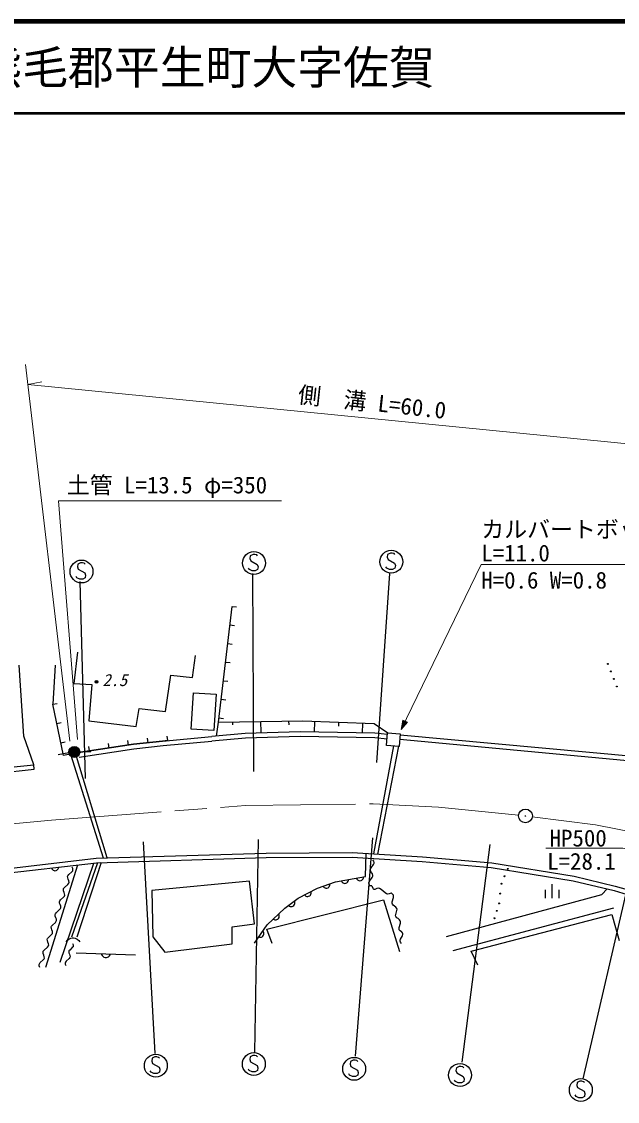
# Model space of a CAD drawing. Units: millimetres, scale not verified. Extents: x 40000 to 680000, y 20000 to 380000.
# Drawn here: x 409954 to 474958, y 262123 to 380000 of the extents above; entities that cross this region are included whole.
import ezdxf
from ezdxf.enums import TextEntityAlignment as Align

# ---------------------------------------------------------------- set-up
doc = ezdxf.new("R2010")
doc.units = ezdxf.units.MM
doc.header["$LTSCALE"] = 1000
doc.linetypes.add('CHAIN', pattern=[18.5, 12, -1.5, 3.5, -1.5])
for name, color, linetype, lineweight in [('M-BGD', 7, 'Continuous', 25), ('M-BGD-EXST', 7, 'Continuous', 25), ('M-BMK', 2, 'CHAIN', 13), ('M-BMK-SRVR', 3, 'Continuous', 25), ('M-STR-HTXT', 7, 'Continuous', 13), ('M-TTL', 2, 'Continuous', 140), ('M-TTL-LINE', 7, 'Continuous', 50)]:
    doc.layers.add(name, color=color, linetype=linetype, lineweight=lineweight)
doc.layers.add('M-TTL-TXT', color=7, linetype='Continuous')
doc.styles.add('ＭＳ ゴシック', font='')
doc.styles.get('ＭＳ ゴシック').set_extended_font_data('MS Gothic')

msp = doc.modelspace()

# ---------------------------------------------------------------- linework, layer by layer
at = {"layer": 'M-BGD'}
for p, q in [((431436, 303531), (432921, 316158)), ((432921, 316158), (433417, 316100)), ((432682, 314131), (433179, 314073)), ((432444, 312105), (432941, 312046)), ((416070, 311166), (415667, 307742)), ((428609, 308397), (428911, 310814)), ((432206, 310078), (432702, 310020)), ((410201, 301997), (409677, 309732)), ((413602, 309756), (413350, 305476)), ((415667, 307742), (417631, 307641)), ((425638, 304670), (426242, 308648)), ((426242, 308648), (428609, 308397)), ((431967, 308051), (432464, 307993)), ((417631, 307641), (417278, 303663)), ((428461, 302774), (428703, 306721)), ((428703, 306721), (431170, 306570)), ((431170, 306570), (430929, 302623)), ((413350, 305476), (413840, 305578)), ((414512, 299895), (413350, 305476)), ((431729, 306025), (432226, 305966)), ((422465, 303059), (422767, 305023)), ((422767, 305023), (425638, 304670)), ((413788, 303371), (414278, 303473)), ((417278, 303663), (422465, 303059)), ((431201, 302007), (431436, 303531)), ((431436, 303531), (440621, 303652)), ((431491, 303998), (431987, 303940)), ((432967, 303551), (432971, 303248)), ((436029, 303592), (436044, 302417)), ((439090, 303632), (439096, 303230)), ((440621, 303652), (448437, 303370)), ((441924, 303605), (441882, 302441)), ((444529, 303511), (444514, 303081)), ((447135, 303417), (447096, 302337)), ((448437, 303370), (449916, 302367)), ((411277, 298877), (410201, 301997)), ((423756, 301282), (423700, 301779)), ((425338, 301458), (430696, 301964)), ((425893, 301510), (425846, 302008)), ((430929, 302623), (428461, 302774)), ((414227, 301266), (414716, 301368)), ((416149, 300196), (422151, 301104)), ((422151, 301104), (416149, 300196)), ((416224, 299702), (422216, 300608)), ((417370, 300381), (417295, 300875)), ((419496, 300702), (419421, 301197)), ((421622, 301024), (421547, 301518)), ((422151, 301104), (425338, 301458)), ((425338, 301458), (422151, 301104)), ((422216, 300608), (425389, 300961)), ((425893, 301510), (425338, 301458)), ((425389, 300961), (430727, 301464)), ((448379, 289136), (450576, 300924)), ((451063, 300885), (448780, 289112)), ((476814, 299242), (451222, 301614)), ((415107, 300161), (413928, 299940)), ((416149, 300196), (414512, 299895)), ((415249, 300031), (415159, 300523)), ((415291, 300038), (418837, 288698)), ((419279, 288712), (415820, 300136)), ((416297, 300283), (417497, 300306)), ((399311, 297628), (411277, 298877)), ((399363, 297131), (411329, 298380)), ((411329, 298380), (411277, 298877)), ((418085, 288676), (436641, 289236)), ((436641, 289236), (446038, 289280)), ((446038, 289280), (453686, 288810)), ((447482, 286664), (447566, 289186)), ((453686, 288810), (461244, 288150)), ((401223, 286703), (418085, 288676)), ((401280, 286207), (418122, 288177)), ((412581, 276770), (416085, 287938)), ((413994, 287597), (414015, 287696)), ((414169, 277317), (417833, 288143)), ((418219, 288179), (415400, 280061)), ((415546, 287530), (415482, 287698)), ((418650, 288193), (415970, 280061)), ((418122, 288177), (436650, 288736)), ((436650, 288736), (446024, 288780)), ((446024, 288780), (453649, 288311)), ((448014, 287497), (448085, 287630)), ((448085, 287630), (448350, 287996)), ((448389, 288358), (448292, 288509)), ((448350, 287996), (448420, 288129)), ((448429, 288213), (448389, 288358)), ((448420, 288129), (448429, 288213)), ((453649, 288311), (461182, 287654)), ((461182, 287654), (470131, 286219)), ((461244, 288150), (470229, 286709)), ((413220, 287603), (413263, 287512)), ((413263, 287512), (413320, 287438)), ((413320, 287438), (413409, 287368)), ((413409, 287368), (413494, 287329)), ((413494, 287329), (413593, 287309)), ((413593, 287309), (413720, 287323)), ((413720, 287323), (413812, 287366)), ((413812, 287366), (413886, 287423)), ((413886, 287423), (413956, 287512)), ((413956, 287512), (413994, 287597)), ((414977, 286684), (415003, 286764)), ((414988, 286534), (414977, 286684)), ((415051, 286366), (414988, 286534)), ((415003, 286764), (415100, 286880)), ((415100, 286880), (415434, 287184)), ((415434, 287184), (415530, 287300)), ((415530, 287300), (415556, 287380)), ((415556, 287380), (415546, 287530)), ((444197, 286094), (446256, 286445)), ((446256, 286445), (447482, 286664)), ((446475, 286484), (446524, 286395)), ((447215, 286437), (447248, 286524)), ((447248, 286524), (447263, 286625)), ((447920, 286176), (448204, 286568)), ((448005, 287414), (448014, 287497)), ((448046, 287268), (448005, 287414)), ((448142, 287117), (448046, 287268)), ((448246, 286955), (448142, 287117)), ((448204, 286568), (448280, 286710)), ((448289, 286800), (448246, 286955)), ((448280, 286710), (448289, 286800)), ((414510, 285280), (414538, 285365)), ((414521, 285119), (414510, 285280)), ((414538, 285365), (414641, 285490)), ((414641, 285490), (414999, 285815)), ((414999, 285815), (415102, 285939)), ((415119, 286186), (415051, 286366)), ((415102, 285939), (415130, 286025)), ((415130, 286025), (415119, 286186)), ((434830, 286175), (424153, 285135)), ((435377, 281521), (434830, 286175)), ((440124, 284298), (442226, 285394)), ((442226, 285394), (444197, 286094)), ((442835, 285610), (442897, 285530)), ((442897, 285530), (442969, 285471)), ((442969, 285471), (443071, 285422)), ((443071, 285422), (443163, 285404)), ((443163, 285404), (443264, 285406)), ((443264, 285406), (443385, 285449)), ((443385, 285449), (443464, 285511)), ((443464, 285511), (443524, 285583)), ((443524, 285583), (443572, 285685)), ((443572, 285685), (443591, 285777)), ((443591, 285777), (443589, 285878)), ((444832, 286202), (444880, 286113)), ((444880, 286113), (444941, 286042)), ((444941, 286042), (445033, 285977)), ((445033, 285977), (445120, 285943)), ((445120, 285943), (445220, 285928)), ((445220, 285928), (445346, 285949)), ((445346, 285949), (445435, 285997)), ((445435, 285997), (445506, 286057)), ((445506, 286057), (445572, 286150)), ((445572, 286150), (445606, 286237)), ((445606, 286237), (445621, 286337)), ((446524, 286395), (446585, 286325)), ((446585, 286325), (446678, 286260)), ((446678, 286260), (446765, 286227)), ((446765, 286227), (446865, 286212)), ((446865, 286212), (446991, 286235)), ((446991, 286235), (447080, 286283)), ((447080, 286283), (447150, 286344)), ((447150, 286344), (447215, 286437)), ((447835, 285943), (447845, 286033)), ((447879, 285788), (447835, 285943)), ((447845, 286033), (447920, 286176)), ((447982, 285626), (447879, 285788)), ((448075, 285665), (447986, 285662)), ((448148, 285645), (448075, 285665)), ((448182, 285620), (448148, 285645)), ((448221, 285556), (448182, 285620)), ((448311, 285349), (448221, 285556)), ((448350, 285284), (448311, 285349)), ((448383, 285259), (448350, 285284)), ((448719, 285369), (448511, 285268)), ((448910, 285400), (448719, 285369)), ((449015, 285376), (448910, 285400)), ((449175, 285266), (449015, 285376)), ((449604, 284875), (449175, 285266)), ((467814, 285821), (467814, 284321)), ((473248, 284723), (473842, 285322)), ((414109, 284005), (414206, 284121)), ((414206, 284121), (414540, 284425)), ((414589, 284939), (414521, 285119)), ((414540, 284425), (414636, 284541)), ((414652, 284771), (414589, 284939)), ((414636, 284541), (414662, 284621)), ((414662, 284621), (414652, 284771)), ((424153, 285135), (424263, 280097)), ((436726, 280932), (449429, 284130)), ((438678, 283203), (440124, 284298)), ((440820, 284661), (440893, 284591)), ((440893, 284591), (440972, 284542)), ((440972, 284542), (441080, 284508)), ((441080, 284508), (441173, 284502)), ((441173, 284502), (441273, 284518)), ((441273, 284518), (441387, 284578)), ((441387, 284578), (441457, 284650)), ((441457, 284650), (441506, 284730)), ((441506, 284730), (441540, 284838)), ((441546, 284931), (441530, 285031)), ((441540, 284838), (441546, 284931)), ((448456, 285239), (448383, 285259)), ((448546, 285242), (448456, 285239)), ((449429, 284130), (451181, 278480)), ((449763, 284765), (449604, 284875)), ((449869, 284741), (449763, 284765)), ((450060, 284772), (449869, 284741)), ((450267, 284873), (450060, 284772)), ((450418, 284760), (450263, 284874)), ((450399, 283916), (450520, 284384)), ((450516, 284631), (450418, 284760)), ((450539, 284544), (450516, 284631)), ((450520, 284384), (450539, 284544)), ((456330, 280123), (473248, 284723)), ((467064, 285221), (467064, 284321)), ((468564, 285221), (468564, 284321)), ((413747, 282731), (414105, 283056)), ((414084, 283925), (414109, 284005)), ((414094, 283775), (414084, 283925)), ((414157, 283607), (414094, 283775)), ((414105, 283056), (414208, 283181)), ((414225, 283427), (414157, 283607)), ((414208, 283181), (414236, 283266)), ((414236, 283266), (414225, 283427)), ((436751, 281408), (438678, 283203)), ((439082, 283509), (439166, 283452)), ((439166, 283452), (439252, 283417)), ((439252, 283417), (439364, 283402)), ((439364, 283402), (439457, 283412)), ((439457, 283412), (439553, 283444)), ((439553, 283444), (439655, 283522)), ((439655, 283522), (439712, 283605)), ((439712, 283605), (439747, 283692)), ((439752, 283897), (439720, 283992)), ((439747, 283692), (439762, 283804)), ((439762, 283804), (439752, 283897)), ((450380, 283755), (450399, 283916)), ((450403, 283668), (450380, 283755)), ((450501, 283539), (450403, 283668)), ((450656, 283426), (450501, 283539)), ((450800, 283320), (450656, 283426)), ((450782, 282532), (450895, 282969)), ((450891, 283199), (450800, 283320)), ((450913, 283118), (450891, 283199)), ((450895, 282969), (450913, 283118)), ((457041, 278590), (474562, 283244)), ((413616, 282521), (413644, 282607)), ((413627, 282360), (413616, 282521)), ((413695, 282180), (413627, 282360)), ((413644, 282607), (413747, 282731)), ((413646, 281666), (413742, 281782)), ((413758, 282012), (413695, 282180)), ((413742, 281782), (413768, 281862)), ((413768, 281862), (413758, 282012)), ((437422, 282033), (437511, 281984)), ((437511, 281984), (437600, 281959)), ((437600, 281959), (437713, 281955)), ((437713, 281955), (437805, 281974)), ((437805, 281974), (437897, 282016)), ((437897, 282016), (437990, 282103)), ((437990, 282103), (438039, 282192)), ((438049, 282486), (438007, 282578)), ((438039, 282192), (438065, 282282)), ((438069, 282395), (438049, 282486)), ((438065, 282282), (438069, 282395)), ((450764, 282382), (450782, 282532)), ((450786, 282301), (450764, 282382)), ((450877, 282180), (450786, 282301)), ((451022, 282075), (450877, 282180)), ((451177, 281961), (451022, 282075)), ((451274, 281832), (451177, 281961)), ((451297, 281745), (451274, 281832)), ((451279, 281585), (451297, 281745)), ((459012, 278535), (474343, 282532)), ((474343, 282532), (475165, 279685)), ((413190, 281166), (413216, 281246)), ((413200, 281016), (413190, 281166)), ((413263, 280848), (413200, 281016)), ((413216, 281246), (413312, 281362)), ((413327, 280681), (413263, 280848)), ((413312, 281362), (413646, 281666)), ((413337, 280530), (413327, 280681)), ((432914, 281193), (435377, 281521)), ((432914, 279331), (432914, 281193)), ((435349, 279393), (436751, 281408)), ((436339, 280647), (436278, 280728)), ((436377, 280562), (436339, 280647)), ((436397, 280451), (436377, 280562)), ((437295, 279356), (436726, 280932)), ((451138, 280956), (451157, 281117)), ((451161, 280869), (451138, 280956)), ((451157, 281117), (451279, 281585)), ((451259, 280740), (451161, 280869)), ((451414, 280627), (451259, 280740)), ((451506, 280539), (451402, 280669)), ((412758, 279835), (412784, 279914)), ((412768, 279684), (412758, 279835)), ((412832, 279516), (412768, 279684)), ((412784, 279914), (412880, 280030)), ((412900, 279337), (412832, 279516)), ((412880, 280030), (413214, 280334)), ((413214, 280334), (413311, 280450)), ((413311, 280450), (413337, 280530)), ((414820, 279551), (414970, 279731)), ((414970, 279731), (415120, 279851)), ((415120, 279851), (415330, 279941)), ((415330, 279941), (415510, 279971)), ((415510, 279971), (415630, 279971)), ((415630, 279971), (415810, 279941)), ((415810, 279941), (416020, 279851)), ((416020, 279851), (416200, 279701)), ((416200, 279701), (416320, 279551)), ((424263, 280097), (425577, 278400)), ((435822, 280072), (435919, 280043)), ((435919, 280043), (436012, 280037)), ((436012, 280037), (436123, 280057)), ((436123, 280057), (436208, 280095)), ((436208, 280095), (436289, 280156)), ((436289, 280156), (436362, 280261)), ((436362, 280261), (436391, 280358)), ((436391, 280358), (436397, 280451)), ((451246, 279707), (451298, 279837)), ((451246, 279629), (451246, 279707)), ((451298, 279499), (451246, 279629)), ((451298, 279837), (451506, 280201)), ((451402, 279369), (451298, 279499)), ((451558, 280409), (451506, 280539)), ((451506, 280201), (451558, 280331)), ((451558, 280331), (451558, 280409)), ((412291, 278430), (412318, 278516)), ((412301, 278269), (412291, 278430)), ((412369, 278089), (412301, 278269)), ((412318, 278516), (412422, 278640)), ((412422, 278640), (412779, 278966)), ((412779, 278966), (412883, 279090)), ((412883, 279090), (412910, 279176)), ((412910, 279176), (412900, 279337)), ((415120, 278549), (415099, 278480)), ((415099, 278480), (415109, 278351)), ((415109, 278351), (415165, 278208)), ((415201, 278649), (415120, 278549)), ((415165, 278208), (415226, 278053)), ((415484, 278914), (415201, 278649)), ((415565, 279014), (415484, 278914)), ((415520, 279355), (415576, 279212)), ((415587, 279083), (415565, 279014)), ((415576, 279212), (415587, 279083)), ((415921, 278358), (422382, 278139)), ((418651, 278265), (418687, 278144)), ((419607, 278113), (419651, 278231)), ((425577, 278400), (432914, 279331)), ((459724, 277002), (459012, 278535)), ((411864, 277076), (411890, 277156)), ((411874, 276925), (411864, 277076)), ((411890, 277156), (411987, 277272)), ((411987, 277272), (412321, 277575)), ((412321, 277575), (412417, 277691)), ((412433, 277922), (412369, 278089)), ((412417, 277691), (412443, 277771)), ((412443, 277771), (412433, 277922)), ((414732, 277335), (414709, 277261)), ((414709, 277261), (414721, 277121)), ((414721, 277121), (414782, 276966)), ((414820, 277444), (414732, 277335)), ((415127, 277730), (414820, 277444)), ((415215, 277839), (415127, 277730)), ((415238, 277914), (415215, 277839)), ((415226, 278053), (415238, 277914)), ((418687, 278144), (418744, 278042)), ((418744, 278042), (418841, 277938)), ((418841, 277938), (418938, 277875)), ((418938, 277875), (419057, 277831)), ((419057, 277831), (419217, 277826)), ((419217, 277826), (419338, 277861)), ((419338, 277861), (419440, 277918)), ((419440, 277918), (419544, 278015)), ((419544, 278015), (419607, 278113)), ((411938, 276758), (411874, 276925))]:
    msp.add_line(p, q, dxfattribs=at)
for points in [[(449864, 302162), (448508, 302309), (440353, 302472), (434345, 302276), (430696, 301964)], [(449825, 301664), (448476, 301809), (440356, 301972), (434370, 301777), (430727, 301464)], [(478274, 298150), (477070, 299720), (451261, 302113)], [(470229, 286709), (474733, 285621), (476663, 285058), (480468, 283732), (482365, 283092), (486714, 281901), (492387, 280446), (493003, 275604), (494393, 274190)], [(470131, 286219), (474605, 285138), (476511, 284581), (480306, 283259), (482219, 282613), (486586, 281417), (491933, 280046), (492528, 275374), (493953, 273924), (494020, 273716), (494073, 271614)]]:
    msp.add_lwpolyline(points, dxfattribs=at)
msp.add_lwpolyline([(451273, 302260), (451164, 300877), (449772, 300987), (449881, 302369)], close=True, dxfattribs=at)
for centre, radius in [((473931, 309878), 50), ((474253, 309059), 50), ((418123, 307925), 150), ((418123, 307925), 90), ((418123, 307925), 30), ((474575, 308240), 50), ((474898, 307420), 50), ((415697, 300271), 600), ((415697, 300271), 528), ((415697, 300271), 456), ((415697, 300271), 384), ((415697, 300271), 312), ((415697, 300271), 240), ((415697, 300271), 168), ((415697, 300271), 96), ((415697, 300271), 24), ((462652, 286695), 50), ((462995, 287508), 50), ((462310, 285882), 50), ((462182, 284813), 50), ((461797, 282931), 50), ((462053, 283743), 50), ((461540, 282118), 50)]:
    msp.add_circle(centre, radius, dxfattribs=at)
at = {"layer": 'M-BGD-EXST'}
for p, q in [((435204, 321839), (434904, 321689)), ((435404, 321839), (435204, 321839)), ((435604, 321789), (435404, 321839)), ((449885, 321831), (449835, 321531)), ((450185, 321981), (449885, 321831)), ((450385, 321981), (450185, 321981)), ((450585, 321931), (450385, 321981)), ((450685, 321831), (450585, 321931)), ((416090, 320766), (416040, 320466)), ((416390, 320916), (416090, 320766)), ((416590, 320916), (416390, 320916)), ((416790, 320866), (416590, 320916)), ((416890, 320766), (416790, 320866)), ((434904, 321689), (434854, 321389)), ((434854, 321389), (434954, 321139)), ((434954, 321139), (435654, 320739)), ((435704, 321689), (435604, 321789)), ((435654, 320739), (435754, 320489)), ((449835, 321531), (449935, 321281)), ((449935, 321281), (450635, 320881)), ((450635, 320881), (450735, 320631)), ((450735, 320631), (450685, 320331)), ((416040, 320466), (416140, 320216)), ((416140, 320216), (416840, 319816)), ((416840, 319816), (416940, 319566)), ((416940, 319566), (416890, 319266)), ((434804, 320189), (434704, 320339)), ((435104, 320039), (434804, 320189)), ((435454, 320039), (435104, 320039)), ((435133, 319735), (435259, 298143)), ((435704, 320189), (435454, 320039)), ((435754, 320489), (435704, 320189)), ((448724, 299105), (450129, 319735)), ((449785, 320331), (449685, 320481)), ((450085, 320181), (449785, 320331)), ((450435, 320181), (450085, 320181)), ((450685, 320331), (450435, 320181)), ((415990, 319266), (415890, 319416)), ((416290, 319116), (415990, 319266)), ((416640, 319116), (416290, 319116)), ((416321, 318871), (416875, 297368)), ((416890, 319266), (416640, 319116)), ((423222, 290446), (424482, 267340)), ((435761, 290719), (435377, 267504)), ((448227, 290913), (446362, 267047)), ((461047, 290172), (457981, 266409)), ((471222, 264574), (476344, 286697)), ((424199, 266825), (424149, 266525)), ((424149, 266525), (424249, 266275)), ((424499, 266975), (424199, 266825)), ((424699, 266975), (424499, 266975)), ((424899, 266925), (424699, 266975)), ((424999, 266825), (424899, 266925)), ((434893, 266996), (434843, 266696)), ((434843, 266696), (434943, 266446)), ((435193, 267146), (434893, 266996)), ((434943, 266446), (435643, 266046)), ((435393, 267146), (435193, 267146)), ((435593, 267096), (435393, 267146)), ((435693, 266996), (435593, 267096)), ((445843, 266483), (445793, 266183)), ((446143, 266633), (445843, 266483)), ((446343, 266633), (446143, 266633)), ((446543, 266583), (446343, 266633)), ((446643, 266483), (446543, 266583)), ((424099, 265325), (423999, 265475)), ((424399, 265175), (424099, 265325)), ((424249, 266275), (424949, 265875)), ((424999, 265325), (424749, 265175)), ((424949, 265875), (425049, 265625)), ((425049, 265625), (424999, 265325)), ((434793, 265496), (434693, 265646)), ((435093, 265346), (434793, 265496)), ((435443, 265346), (435093, 265346)), ((435693, 265496), (435443, 265346)), ((435643, 266046), (435743, 265796)), ((435743, 265796), (435693, 265496)), ((445793, 266183), (445893, 265933)), ((445893, 265933), (446593, 265533)), ((446593, 265533), (446693, 265283)), ((446693, 265283), (446643, 264983)), ((457393, 265799), (457343, 265499)), ((457343, 265499), (457443, 265249)), ((457693, 265949), (457393, 265799)), ((457443, 265249), (458143, 264849)), ((457893, 265949), (457693, 265949)), ((458093, 265899), (457893, 265949)), ((458193, 265799), (458093, 265899)), ((424749, 265175), (424399, 265175)), ((445743, 264983), (445643, 265133)), ((446043, 264833), (445743, 264983)), ((446393, 264833), (446043, 264833)), ((446643, 264983), (446393, 264833)), ((457293, 264299), (457193, 264449)), ((457593, 264149), (457293, 264299)), ((457943, 264149), (457593, 264149)), ((458193, 264299), (457943, 264149)), ((458143, 264849), (458243, 264599)), ((458243, 264599), (458193, 264299)), ((470567, 264173), (470517, 263873)), ((470867, 264323), (470567, 264173)), ((471067, 264323), (470867, 264323)), ((471267, 264273), (471067, 264323)), ((471367, 264173), (471267, 264273)), ((470517, 263873), (470617, 263623)), ((470617, 263623), (471317, 263223)), ((471317, 263223), (471417, 262973)), ((471417, 262973), (471367, 262673)), ((470467, 262673), (470367, 262823)), ((470767, 262523), (470467, 262673)), ((471117, 262523), (470767, 262523)), ((471367, 262673), (471117, 262523))]:
    msp.add_line(p, q, dxfattribs=at)
for centre in [(435304, 320889), (450285, 321031), (416490, 319966), (424599, 266025), (435293, 266196), (446243, 265683), (457793, 264999), (470967, 263373)]:
    msp.add_circle(centre, 1250, dxfattribs=at)
at = {"layer": 'M-BMK'}
for p, q in [((413218, 292810), (434400, 294427)), ((434400, 294427), (448305, 294614)), ((448305, 294614), (455457, 294241)), ((455457, 294241), (464183, 293356)), ((387783, 290447), (413218, 292810)), ((465673, 293186), (472558, 292313)), ((472558, 292313), (478529, 291131))]:
    msp.add_line(p, q, dxfattribs=at)
at = {"layer": 'M-BMK-SRVR'}
for radius in [750, 30]:
    msp.add_circle((464929, 293280), radius, dxfattribs=at)
at = {"layer": 'M-STR-HTXT'}
for p, q in [((410385, 342580), (415213, 301447)), ((410641, 340400), (412175, 340670)), ((410641, 340400), (481849, 333319)), ((416070, 301648), (413982, 327667)), ((413982, 327667), (438320, 327667)), ((451362, 302731), (460106, 320739)), ((460106, 320739), (479614, 320739)), ((451362, 302731), (451547, 303753)), ((452051, 303508), (451362, 302731)), ((451485, 302983), (451602, 303682)), ((451962, 303507), (451485, 302983)), ((451547, 303753), (452051, 303508)), ((451555, 303127), (451656, 303611)), ((451872, 303506), (451555, 303127)), ((451602, 303682), (451962, 303507)), ((451656, 303611), (451872, 303506)), ((451659, 303343), (451711, 303540)), ((451783, 303505), (451659, 303343)), ((451711, 303540), (451783, 303505))]:
    msp.add_line(p, q, dxfattribs=at)
msp.add_lwpolyline([(485173, 287559), (475551, 289776), (467135, 289779)], dxfattribs=at)
at = {"layer": 'M-TTL'}
msp.add_line((680000, 380000), (40000, 380000), dxfattribs=at)
at = {"layer": 'M-TTL-LINE'}
msp.add_line((40000, 370000), (680000, 370000), dxfattribs=at)

# ---------------------------------------------------------------- texts
at = {"layer": 'M-BGD', "style": 'ＭＳ ゴシック', "oblique": 15}
msp.add_text('2.5', height=1320, dxfattribs=at).set_placement((418776, 307065), align=Align.BOTTOM_LEFT)
at = {"layer": 'M-STR-HTXT', "style": 'ＭＳ ゴシック'}
msp.add_text('側\u3000溝 L=60.0', height=1833, rotation=353.7, dxfattribs=at).set_placement((439971, 337860), align=Align.BOTTOM_LEFT)
for s, p in [('土管 L=13.5 φ=350', (414882, 327944)), ('カルバートボックス', (460106, 323114)), ('L=11.0', (460106, 320517)), ('H=0.6 W=0.8', (460106, 317555))]:
    msp.add_text(s, height=1833, dxfattribs=at).set_placement(p, align=Align.BOTTOM_LEFT)
for s, p in [('HP500', (470681, 290866)), ('L=28.1', (471040, 288335))]:
    msp.add_text(s, height=1833, dxfattribs=at).set_placement(p, align=Align.MIDDLE_CENTER)
at = {"layer": 'M-TTL-TXT', "style": 'ＭＳ ゴシック'}
msp.add_text('熊毛郡平生町大字佐賀', height=3666, dxfattribs=at).set_placement((405024, 375000), align=Align.MIDDLE_LEFT)

doc.saveas('drawing.dxf')
